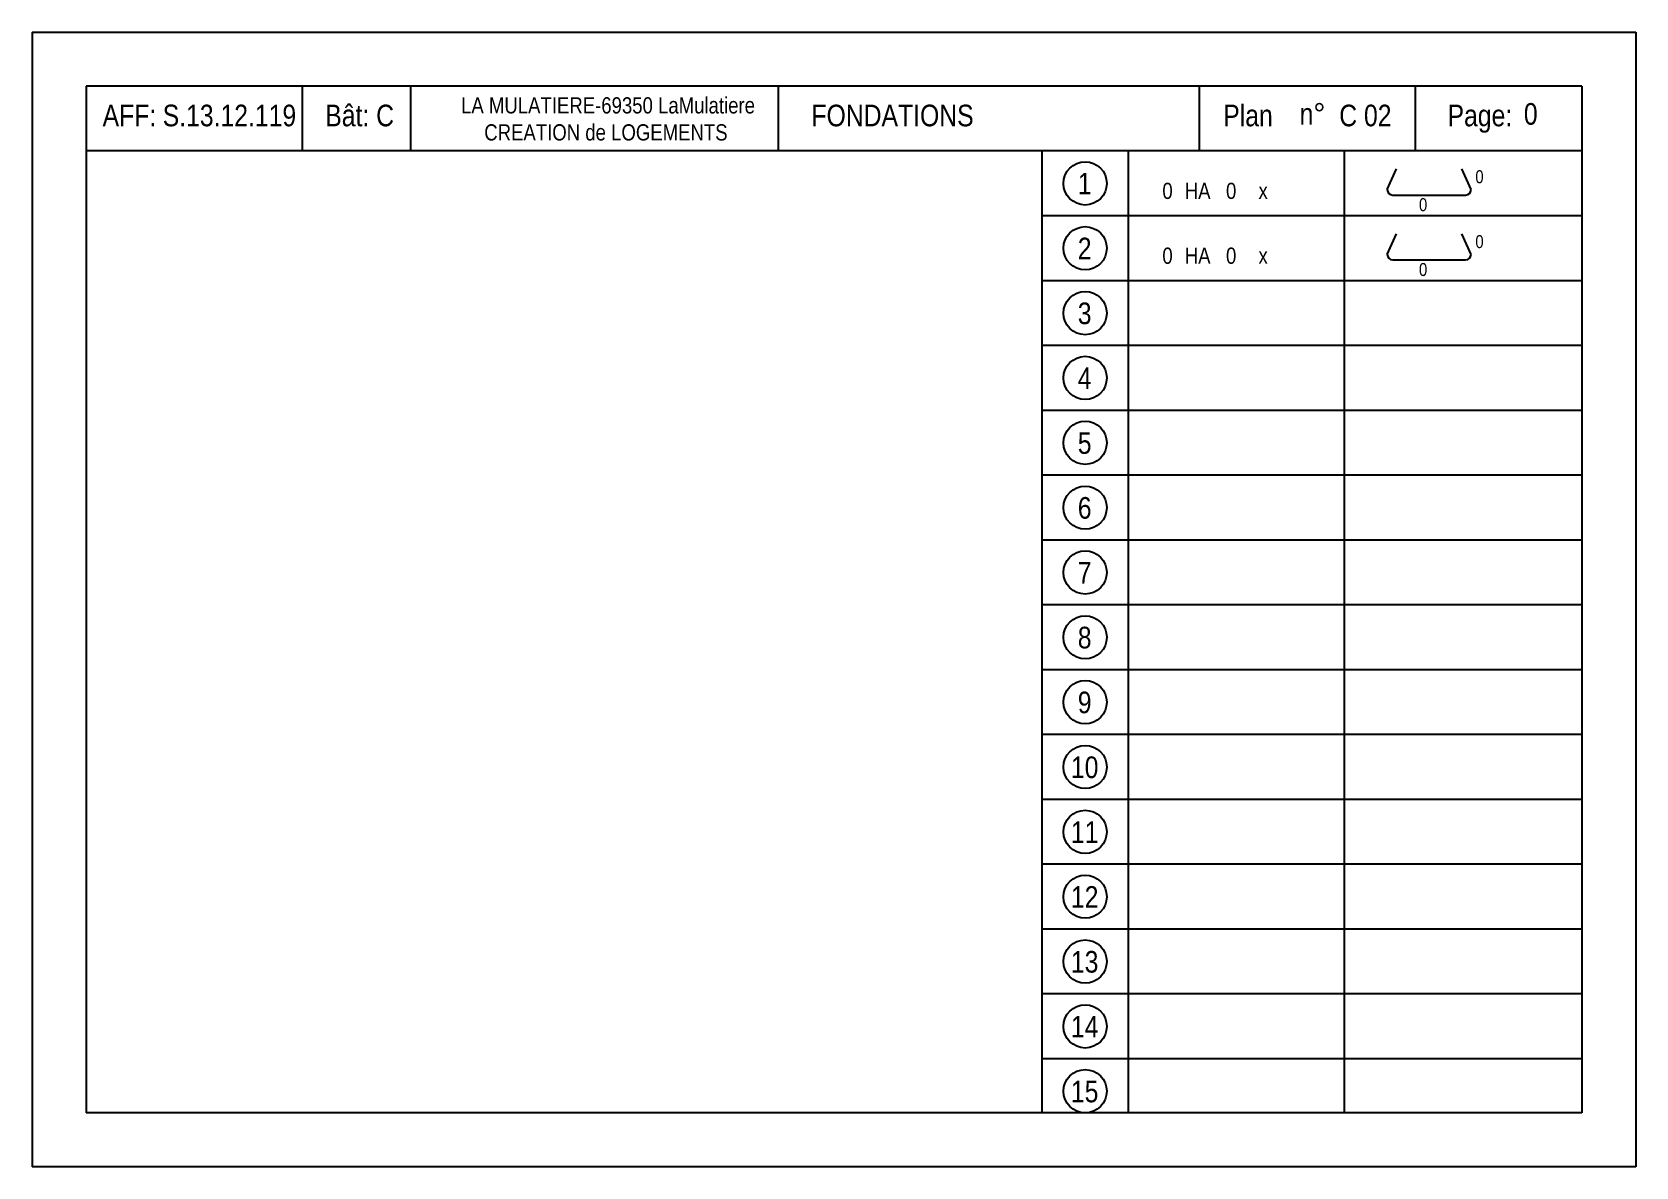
# Model space of a CAD drawing. Header units: centimetres. Extents: x -4990 to 114398, y -61489 to -12305.
# Drawn here: x 79387 to 80872, y -32303 to -31253 of the extents above; entities that cross this region are included whole.
import ezdxf
from ezdxf.enums import TextEntityAlignment as Align

# ---------------------------------------------------------------- set-up
doc = ezdxf.new("R2010")
doc.units = ezdxf.units.CM
doc.header["$LTSCALE"] = 0.5
for name, color, linetype in [('01_fenetres', 171, 'CONTINUOUS'), ('01_linteaux', 2, 'CONTINUOUS'), ('01_texte', 230, 'CONTINUOUS')]:
    doc.layers.add(name, color=color, linetype=linetype)
doc.styles.add('STYLE2', font='ARIALN.TTF')

msp = doc.modelspace()

# ---------------------------------------------------------------- linework, layer by layer
at = {"layer": '01_fenetres', "ltscale": 30}
for p, q in [((80821.981, -31303.448), (79436.981, -31303.448)), ((79436.981, -31303.448), (79436.981, -32253.448)), ((79436.981, -31303.448), (79436.981, -32253.448)), ((79436.981, -31303.448), (79436.981, -32253.448)), ((79636.981, -31303.448), (79636.981, -31363.448)), ((79737.481, -31303.448), (79737.481, -31363.448)), ((80077.654, -31303.448), (80077.654, -31363.448)), ((80467.849, -31363.448), (80467.849, -31303.448)), ((80667.849, -31363.448), (80667.849, -31303.448)), ((80821.981, -31303.448), (80821.981, -32253.448)), ((80821.981, -31363.448), (79436.981, -31363.448)), ((80821.981, -32253.448), (79436.981, -32253.448))]:
    msp.add_line(p, q, dxfattribs=at)
at = {"layer": '01_linteaux', "linetype": 'Continuous'}
for p, q in [((80641.754, -31399.227), (80650.449, -31380.002)), ((80719.337, -31399.227), (80710.642, -31380.002)), ((80646.754, -31404.227), (80714.337, -31404.227)), ((80641.754, -31459.227), (80650.449, -31440.002)), ((80719.337, -31459.227), (80710.642, -31440.002)), ((80646.754, -31464.227), (80714.337, -31464.227))]:
    msp.add_line(p, q, dxfattribs=at)
for centre, start, end in [((80646.754, -31399.227), 180, 270), ((80714.337, -31399.227), 270, 0), ((80646.754, -31459.227), 180, 270), ((80714.337, -31459.227), 270, 0)]:
    msp.add_arc(centre, 5, start, end, dxfattribs=at)
at = {"layer": '01_texte', "ltscale": 30}
for p, q in [((79386.981, -31253.448), (79386.981, -32303.448)), ((79386.981, -31253.448), (80871.981, -31253.448)), ((80871.981, -31253.448), (80871.981, -32303.448)), ((80871.981, -31253.448), (80871.981, -32303.448)), ((80321.981, -31363.448), (80321.981, -32253.448)), ((80401.981, -31363.448), (80401.981, -32253.448)), ((80601.981, -31363.448), (80601.981, -32253.448)), ((80821.981, -31423.448), (80321.981, -31423.448)), ((80821.981, -31483.448), (80321.981, -31483.448)), ((80821.981, -31543.448), (80321.981, -31543.448)), ((80821.981, -31603.448), (80321.981, -31603.448)), ((80821.981, -31663.448), (80321.981, -31663.448)), ((80821.981, -31723.448), (80321.981, -31723.448)), ((80821.981, -31783.448), (80321.981, -31783.448)), ((80821.981, -31843.448), (80321.981, -31843.448)), ((80821.981, -31903.448), (80321.981, -31903.448)), ((80821.981, -31963.448), (80321.981, -31963.448)), ((80821.981, -32023.448), (80321.981, -32023.448)), ((80821.981, -32083.448), (80321.981, -32083.448)), ((80821.981, -32143.448), (80321.981, -32143.448)), ((80821.981, -32203.448), (80321.981, -32203.448)), ((80871.981, -32303.448), (79386.981, -32303.448))]:
    msp.add_line(p, q, dxfattribs=at)
at = {"layer": '01_texte'}
for centre in [(80361.981, -31393.448), (80361.981, -31453.448), (80361.981, -31513.448), (80361.981, -31573.448), (80361.981, -31633.448), (80361.981, -31693.448), (80361.981, -31753.448), (80361.981, -31813.448), (80361.981, -31873.448), (80361.981, -31933.448), (80361.981, -31993.448), (80361.981, -32053.448), (80361.981, -32113.448), (80361.981, -32173.448), (80361.981, -32233.448)]:
    msp.add_circle(centre, 20, dxfattribs=at)

# ---------------------------------------------------------------- texts
at = {"layer": '01_texte', "style": 'STYLE2'}
for s, height, p in [('LA MULATIERE-69350 LaMulatiere', 15, (79784.178, -31328.732)), ('AFF:', 20, (79452.277, -31340.599)), ('S.13.12.119', 20, (79507.941, -31340.599)), ('Bât: C', 20, (79658.441, -31340.599)), ('FONDATIONS', 20, (80108.599, -31340.599)), ('Plan', 20, (80489.894, -31340.599)), ('n%%D', 20, (80560.579, -31339.157)), (' C 02', 20, (80590.922, -31340.599)), ('Page:', 20, (80697.563, -31340.599)), ('0', 20, (80768.248, -31339.157)), ('CREATION de LOGEMENTS', 15, (79805.66, -31353.732)), ('HA', 15, (80454.272, -31407.85)), ('0', 15, (80492.44, -31407.85)), ('0', 12, (80723.323, -31393.272)), ('x', 15, (80522.54, -31407.85)), ('0', 12, (80671.123, -31419.119)), ('0', 12, (80723.323, -31453.272)), ('HA', 15, (80454.272, -31467.85)), ('0', 15, (80492.44, -31467.85)), ('x', 15, (80522.54, -31467.85)), ('0', 12, (80671.123, -31479.119))]:
    msp.add_text(s, height=height, dxfattribs=at).set_placement(p)
for s, p in [('1', (80361.577, -31393.674)), ('2', (80361.577, -31453.674)), ('3', (80361.577, -31513.674)), ('4', (80361.577, -31573.674)), ('5', (80361.577, -31633.674)), ('6', (80361.577, -31693.674)), ('7', (80361.577, -31753.674)), ('8', (80361.577, -31813.674)), ('9', (80361.577, -31873.674)), ('10', (80361.577, -31933.674)), ('11', (80361.577, -31993.674)), ('12', (80361.577, -32053.674)), ('13', (80361.577, -32113.674)), ('14', (80361.577, -32173.674)), ('15', (80361.577, -32233.674))]:
    msp.add_text(s, height=20, dxfattribs=at).set_placement(p, align=Align.MIDDLE_CENTER)
for p in [(80443.07, -31407.85), (80443.07, -31467.85)]:
    msp.add_text('0', height=15, dxfattribs=at).set_placement(p, align=Align.RIGHT)

doc.saveas('drawing.dxf')
